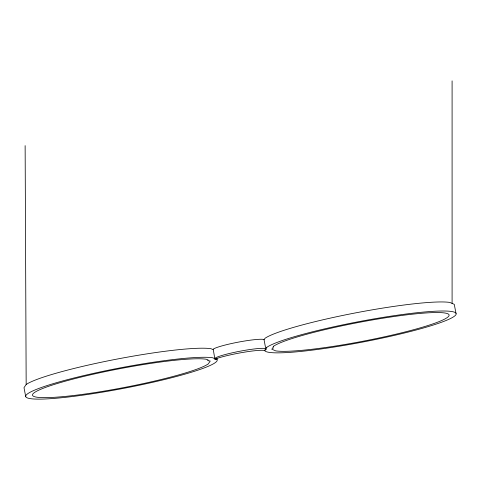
<?xml version="1.0" encoding="UTF-8"?>
<svg xmlns="http://www.w3.org/2000/svg" width="480" height="480" viewBox="0 0 480 480"><rect width="100%" height="100%" fill="white"/><g stroke="black" fill="none" stroke-linecap="round" stroke-linejoin="round"><path stroke-width="0.72" d="M214.8 358.674L213.204 349.17A26.466 2.82 -10.8 0 1 237.528 342.288A26.466 2.82 -10.8 0 1 263.58 339.414L264.048 339.738L265.776 348.804M25.134 145.644L26.166 384.504L24 387.66L25.734 396.732M264.048 339.738L265.068 338.25A97.488 10.38 -10.8 0 1 354.366 313.116A97.488 10.38 -10.8 0 1 449.916 302.454L454.266 304.35L456 313.416M217.098 359.676L214.62 359.238L214.938 358.236A26.466 2.82 -10.8 0 1 239.256 351.354A26.466 2.82 -10.8 0 1 265.308 348.48L266.382 349.218L264.63 350.472A27.75 2.952 -10.8 0 0 244.302 352.176A27.75 2.952 -10.8 0 0 217.692 358.176L215.442 358.956L212.748 357.78A97.488 10.38 -10.8 0 0 56.682 382.638A97.488 10.38 -10.8 0 0 84.804 394.878A97.488 10.38 -10.8 0 0 217.098 359.676L216.834 358.284M213.066 349.608L211.014 348.714A97.488 10.38 -10.8 0 0 115.464 359.376A97.488 10.38 -10.8 0 0 26.166 384.504M452.094 80.874L452.094 303.402M208.008 360.006L207.81 360.624L210.24 361.05L208.266 363.93A90.54 9.642 -10.8 0 1 73.656 395.496A90.54 9.642 -10.8 0 1 67.236 380.646A90.54 9.642 -10.8 0 1 206.238 359.238L208.008 360.006M266.802 347.316L264.63 350.472A97.488 10.38 -10.8 0 0 404.58 332.964A97.488 10.38 -10.8 0 0 418.59 312.558A97.488 10.38 -10.8 0 0 266.802 347.316M273.66 346.188L272.778 347.466L273.438 347.916L271.722 349.146L275.682 350.868A90.342 9.618 -10.8 0 0 414.378 329.508A90.342 9.618 -10.8 0 0 407.97 314.688A90.342 9.618 -10.8 0 0 273.66 346.188"/></g></svg>
